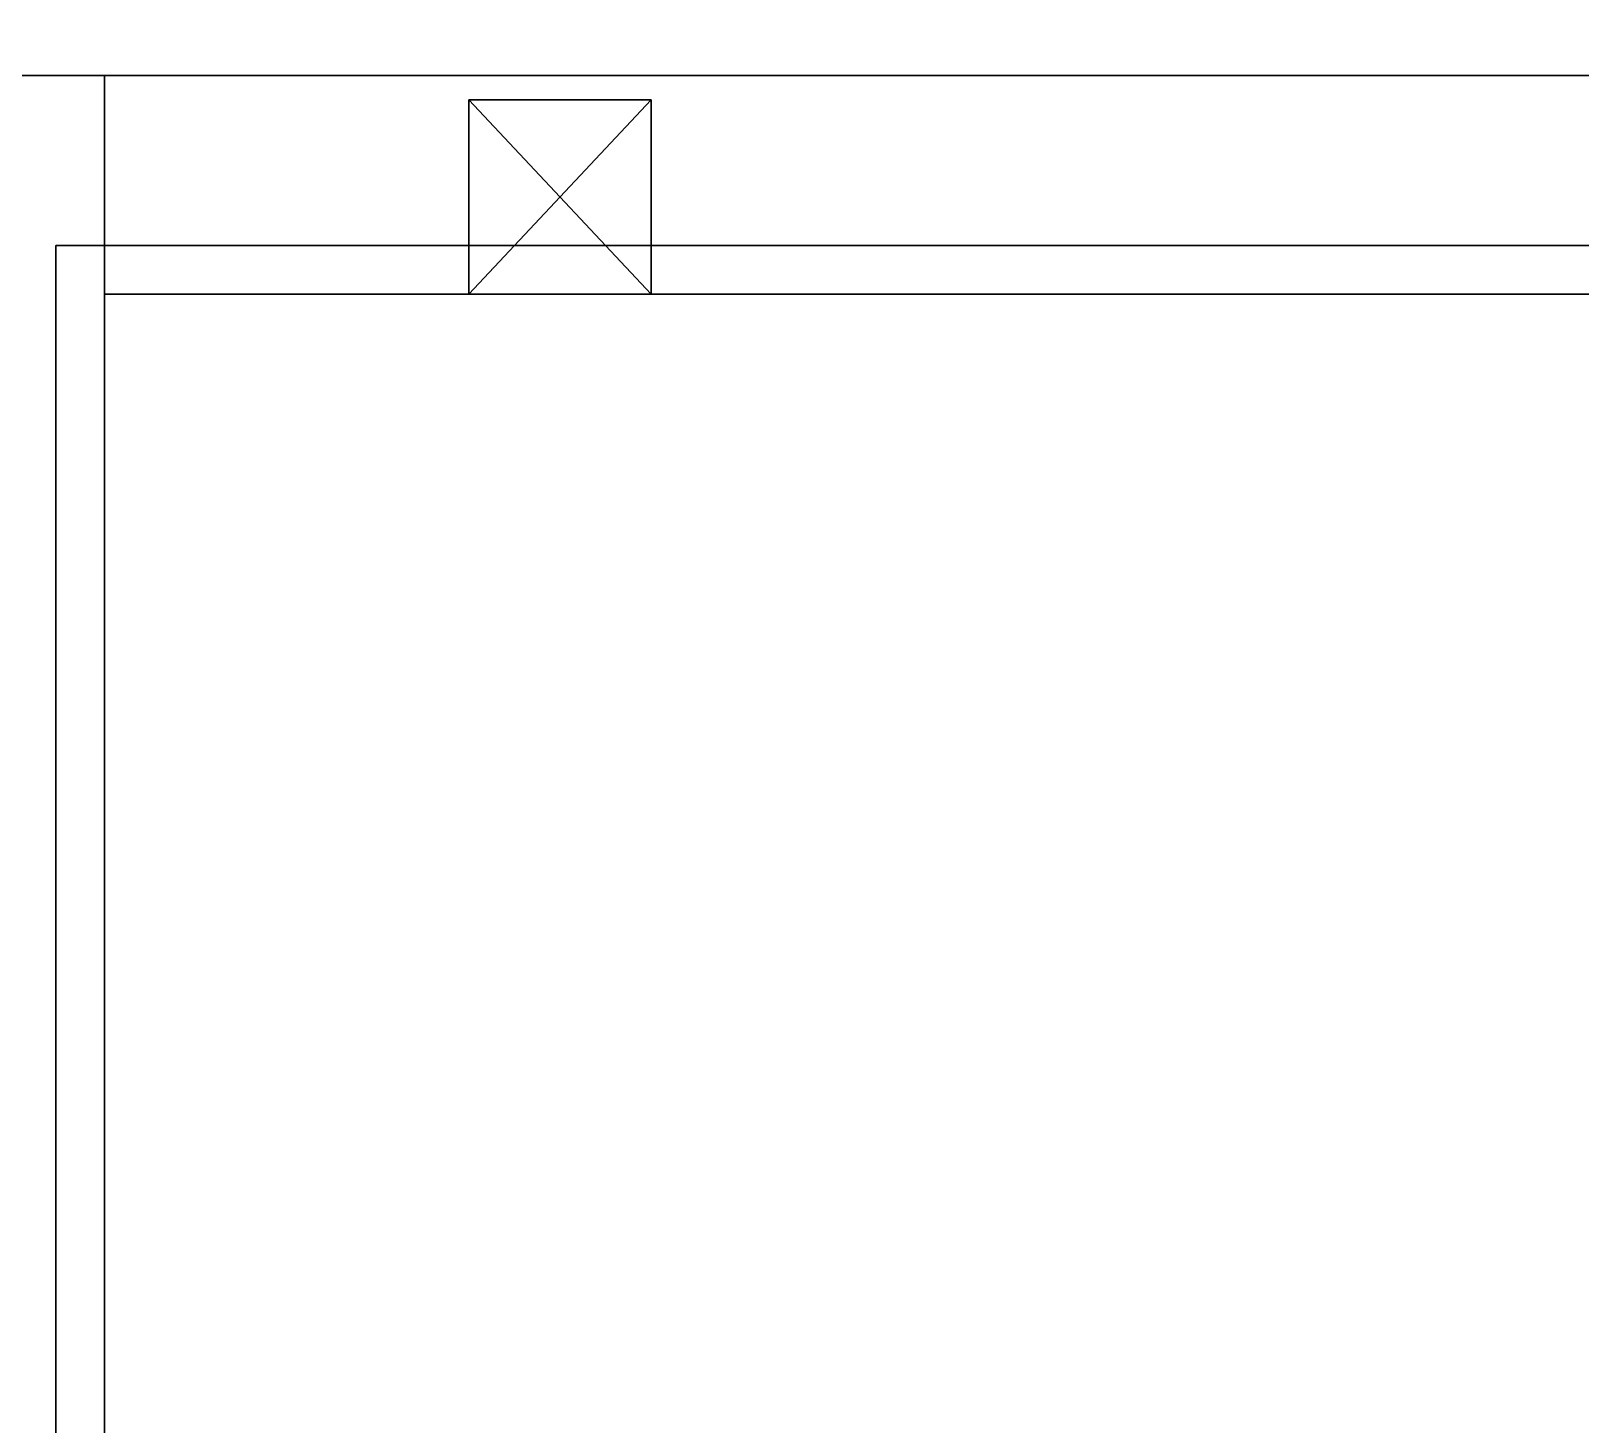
# Model space of a CAD drawing. Extents: x 0 to 4956, y -4930 to 0.
# Drawn here: x 2003.5 to 2130.9, y -4439 to -4324.3 of the extents above; entities that cross this region are included whole.
import ezdxf

# ---------------------------------------------------------------- set-up
doc = ezdxf.new("R2010")
doc.units = 0
for name, color, linetype in [('LAYER0', 7, 'CONTINUOUS'), ('LAYER1195', 7, 'CONTINUOUS'), ('LAYER837', 7, 'CONTINUOUS'), ('LAYER843', 7, 'CONTINUOUS'), ('LAYER852', 7, 'CONTINUOUS'), ('LAYER860', 7, 'CONTINUOUS'), ('LAYER862', 7, 'CONTINUOUS'), ('LAYER863', 253, 'CONTINUOUS'), ('LAYER868', 7, 'CONTINUOUS'), ('LAYER872', 7, 'CONTINUOUS')]:
    doc.layers.add(name, color=color, linetype=linetype)

msp = doc.modelspace()

# ---------------------------------------------------------------- linework, layer by layer
at = {"layer": 'LAYER0', "invisible_edges": 1}
for points in [[(4956, 0), (0, -4930), (0, 0), (4956, 0)], [(4956, -4930, 5), (0, 0, 5), (0, -4930, 5), (4956, -4930, 5)], [(0, 0, 5), (4956, -4930, 5), (4956, 0, 5), (0, 0, 5)], [(0, -4930), (4956, 0), (4956, -4930), (0, -4930)]]:
    msp.add_3dface(points, dxfattribs=at)
at = {"layer": 'LAYER1195', "invisible_edges": 1}
for points in [[(2726.5, -4785.4, 1989), (1942.5, -4310, 1989), (1942.5, -4785.4, 1989), (2726.5, -4785.4, 1989)], [(1942.5, -4310, 1989), (2726.5, -4785.4, 1989), (2726.5, -4310, 1989), (1942.5, -4310, 1989)], [(2726.5, -4310, 1971), (1942.5, -4785.4, 1971), (1942.5, -4310, 1971), (2726.5, -4310, 1971)], [(1942.5, -4785.4, 1971), (2726.5, -4310, 1971), (2726.5, -4785.4, 1971), (1942.5, -4785.4, 1971)]]:
    msp.add_3dface(points, dxfattribs=at)
at = {"layer": 'LAYER837', "invisible_edges": 1}
for points in [[(2726.5, -4785.4, 321.49), (1942.5, -4310, 321.49), (1942.5, -4785.4, 321.49), (2726.5, -4785.4, 321.49)], [(1942.5, -4310, 321.49), (2726.5, -4785.4, 321.49), (2726.5, -4310, 321.49), (1942.5, -4310, 321.49)], [(2726.5, -4310, 303.49), (1942.5, -4785.4, 303.49), (1942.5, -4310, 303.49), (2726.5, -4310, 303.49)], [(1942.5, -4785.4, 303.49), (2726.5, -4310, 303.49), (2726.5, -4785.4, 303.49), (1942.5, -4785.4, 303.49)]]:
    msp.add_3dface(points, dxfattribs=at)
at = {"layer": 'LAYER843', "invisible_edges": 1}
for points in [[(1942.5, -4810, 85), (2726.5, -4250, 85), (2726.5, -4810, 85), (1942.5, -4810, 85)], [(2726.5, -4250, 85), (1942.5, -4810, 85), (1942.5, -4250, 85), (2726.5, -4250, 85)], [(1942.5, -4250, 103), (2726.5, -4810, 103), (2726.5, -4250, 103), (1942.5, -4250, 103)], [(2726.5, -4810, 103), (1942.5, -4250, 103), (1942.5, -4810, 103), (2726.5, -4810, 103)]]:
    msp.add_3dface(points, dxfattribs=at)
at = {"layer": 'LAYER852', "invisible_edges": 1}
for points in [[(2726.5, -4810, 2544), (1942.5, -4250, 2544), (1942.5, -4810, 2544), (2726.5, -4810, 2544)], [(1942.5, -4250, 2544), (2726.5, -4810, 2544), (2726.5, -4250, 2544), (1942.5, -4250, 2544)], [(2726.5, -4250, 2526), (1942.5, -4810, 2526), (1942.5, -4250, 2526), (2726.5, -4250, 2526)], [(1942.5, -4810, 2526), (2726.5, -4250, 2526), (2726.5, -4810, 2526), (1942.5, -4810, 2526)]]:
    msp.add_3dface(points, dxfattribs=at)
at = {"layer": 'LAYER860', "invisible_edges": 1}
for points in [[(2688.5, -4310, 106), (1980.5, -4328, 106), (1980.5, -4310, 106), (2688.5, -4310, 106)], [(1980.5, -4328, 106), (2688.5, -4310, 106), (2688.5, -4328, 106), (1980.5, -4328, 106)], [(2688.5, -4328, 275.49), (1980.5, -4310, 275.49), (1980.5, -4328, 275.49), (2688.5, -4328, 275.49)], [(1980.5, -4310, 275.49), (2688.5, -4328, 275.49), (2688.5, -4310, 275.49), (1980.5, -4310, 275.49)], [(2688.5, -4328, 275.49), (1980.5, -4328, 106), (2688.5, -4328, 106), (2688.5, -4328, 275.49)], [(1980.5, -4328, 106), (2688.5, -4328, 275.49), (1980.5, -4328, 275.49), (1980.5, -4328, 106)]]:
    msp.add_3dface(points, dxfattribs=at)
at = {"layer": 'LAYER862', "invisible_edges": 1}
for points in [[(2659.5, -4328, 253.49), (2009.5, -4328, 113), (2009.5, -4328, 253.49), (2659.5, -4328, 253.49)], [(2009.5, -4328, 113), (2659.5, -4328, 253.49), (2659.5, -4328, 113), (2009.5, -4328, 113)], [(2009.5, -4346, 253.49), (2009.5, -4328, 113), (2009.5, -4346, 113), (2009.5, -4346, 253.49)], [(2009.5, -4328, 113), (2009.5, -4346, 253.49), (2009.5, -4328, 253.49), (2009.5, -4328, 113)], [(2659.5, -4346, 113), (2009.5, -4328, 113), (2659.5, -4328, 113), (2659.5, -4346, 113)], [(2009.5, -4328, 113), (2659.5, -4346, 113), (2009.5, -4346, 113), (2009.5, -4328, 113)], [(2009.5, -4346, 253.49), (2659.5, -4328, 253.49), (2009.5, -4328, 253.49), (2009.5, -4346, 253.49)], [(2659.5, -4328, 253.49), (2009.5, -4346, 253.49), (2659.5, -4346, 253.49), (2659.5, -4328, 253.49)], [(2659.5, -4346, 113), (2009.5, -4346, 253.49), (2009.5, -4346, 113), (2659.5, -4346, 113)], [(2009.5, -4346, 253.49), (2659.5, -4346, 113), (2659.5, -4346, 253.49), (2009.5, -4346, 253.49)]]:
    msp.add_3dface(points, dxfattribs=at)
at = {"layer": 'LAYER863'}
for points in [[(2039.5, -4330, 168.245), (2054.5, -4330, 168.245), (2039.5, -4346, 168.245), (2039.5, -4330, 168.245)], [(2039.5, -4346, 168.245), (2054.5, -4330, 168.245), (2054.5, -4346, 168.245), (2039.5, -4346, 168.245)], [(2039.5, -4346, 183.245), (2054.5, -4346, 183.245), (2039.5, -4330, 183.245), (2039.5, -4346, 183.245)], [(2039.5, -4330, 183.245), (2054.5, -4346, 183.245), (2054.5, -4330, 183.245), (2039.5, -4330, 183.245)], [(2039.5, -4346, 168.245), (2039.5, -4346, 183.245), (2039.5, -4330, 168.245), (2039.5, -4346, 168.245)], [(2039.5, -4330, 168.245), (2039.5, -4346, 183.245), (2039.5, -4330, 183.245), (2039.5, -4330, 168.245)], [(2039.5, -4330, 168.245), (2039.5, -4330, 183.245), (2054.5, -4330, 168.245), (2039.5, -4330, 168.245)], [(2054.5, -4330, 168.245), (2039.5, -4330, 183.245), (2054.5, -4330, 183.245), (2054.5, -4330, 168.245)], [(2054.5, -4330, 168.245), (2054.5, -4330, 183.245), (2054.5, -4346, 168.245), (2054.5, -4330, 168.245)], [(2054.5, -4346, 168.245), (2054.5, -4330, 183.245), (2054.5, -4346, 183.245), (2054.5, -4346, 168.245)], [(2039.5, -4346, 168.245), (2054.5, -4346, 168.245), (2039.5, -4346, 183.245), (2039.5, -4346, 168.245)], [(2039.5, -4346, 183.245), (2054.5, -4346, 168.245), (2054.5, -4346, 183.245), (2039.5, -4346, 183.245)]]:
    msp.add_3dface(points, dxfattribs=at)
at = {"layer": 'LAYER868', "invisible_edges": 1}
for points in [[(1991.5, -4328, 253.49), (2009.5, -4328, 113), (1991.5, -4328, 113), (1991.5, -4328, 253.49)], [(2009.5, -4328, 113), (1991.5, -4328, 253.49), (2009.5, -4328, 253.49), (2009.5, -4328, 113)], [(2009.5, -4328, 113), (1991.5, -4728, 113), (1991.5, -4328, 113), (2009.5, -4328, 113)], [(1991.5, -4728, 113), (2009.5, -4328, 113), (2009.5, -4728, 113), (1991.5, -4728, 113)], [(2009.5, -4728, 253.49), (1991.5, -4328, 253.49), (1991.5, -4728, 253.49), (2009.5, -4728, 253.49)], [(1991.5, -4328, 253.49), (2009.5, -4728, 253.49), (2009.5, -4328, 253.49), (1991.5, -4328, 253.49)], [(2009.5, -4328, 113), (2009.5, -4728, 253.49), (2009.5, -4728, 113), (2009.5, -4328, 113)], [(2009.5, -4728, 253.49), (2009.5, -4328, 113), (2009.5, -4328, 253.49), (2009.5, -4728, 253.49)]]:
    msp.add_3dface(points, dxfattribs=at)
at = {"layer": 'LAYER872', "invisible_edges": 1}
for points in [[(2005.5, -4714, 126.5), (2663.5, -4342, 126.5), (2663.5, -4714, 126.5), (2005.5, -4714, 126.5)], [(2663.5, -4342, 126.5), (2005.5, -4714, 126.5), (2005.5, -4342, 126.5), (2663.5, -4342, 126.5)], [(2005.5, -4342, 132.5), (2663.5, -4342, 126.5), (2005.5, -4342, 126.5), (2005.5, -4342, 132.5)], [(2663.5, -4342, 126.5), (2005.5, -4342, 132.5), (2663.5, -4342, 132.5), (2663.5, -4342, 126.5)], [(2005.5, -4714, 126.5), (2005.5, -4342, 132.5), (2005.5, -4342, 126.5), (2005.5, -4714, 126.5)], [(2005.5, -4342, 132.5), (2005.5, -4714, 126.5), (2005.5, -4714, 132.5), (2005.5, -4342, 132.5)], [(2005.5, -4342, 132.5), (2663.5, -4714, 132.5), (2663.5, -4342, 132.5), (2005.5, -4342, 132.5)], [(2663.5, -4714, 132.5), (2005.5, -4342, 132.5), (2005.5, -4714, 132.5), (2663.5, -4714, 132.5)]]:
    msp.add_3dface(points, dxfattribs=at)

doc.saveas('drawing.dxf')
